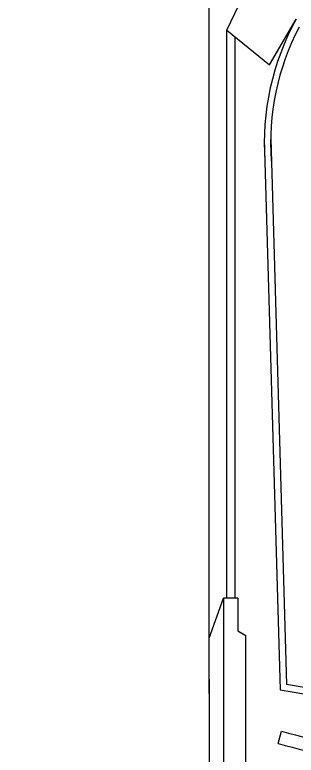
# Model space of a CAD drawing. Header units: millimetres. Extents: x 168688 to 2678837, y 85399 to 2034583.
# Drawn here: x 168688 to 234732, y 1606639 to 1780688 of the extents above; entities that cross this region are included whole.
import ezdxf

# ---------------------------------------------------------------- set-up
doc = ezdxf.new("R2010")
doc.units = ezdxf.units.MM

msp = doc.modelspace()

# ---------------------------------------------------------------- linework, layer by layer
for p, q in [((214276, 1621171), (214276, 1785450)), ((218465, 1777109), (221257, 1782964)), ((228508, 1768897), (234732, 1779675)), ((218465, 1777109), (228508, 1768897)), ((218484, 1643523), (218484, 1777093)), ((220387, 1643523), (220387, 1775537)), ((227251, 1751502), (230963, 1621967)), ((228750, 1751545), (232427, 1623243)), ((214276, 1634128), (217687, 1643523)), ((221064, 1643523), (217687, 1643523)), ((217687, 1643523), (217687, 1570036)), ((221064, 1643523), (221064, 1635861)), ((221064, 1635861), (222895, 1634790)), ((222895, 1601142), (222895, 1634790)), ((214276, 1624505), (214276, 1513073)), ((279986, 1615285), (232427, 1623243)), ((230963, 1621967), (320890, 1606920)), ((230529, 1609377), (231320, 1612266))]:
    msp.add_line(p, q)
for centre, radius, start, end in [((218752, 1735408), 50063, 45.61185, 45.61185), ((287476, 1750591), 60232, 151.12647, 184.14994), ((287476, 1750591), 58732, 152.39171, 184.14994), ((290931, 1829754), 225509, 254.67229, 268.30175), ((290931, 1829754), 228504, 254.67229, 268.30175)]:
    msp.add_arc(centre, radius, start, end)

doc.saveas('drawing.dxf')
